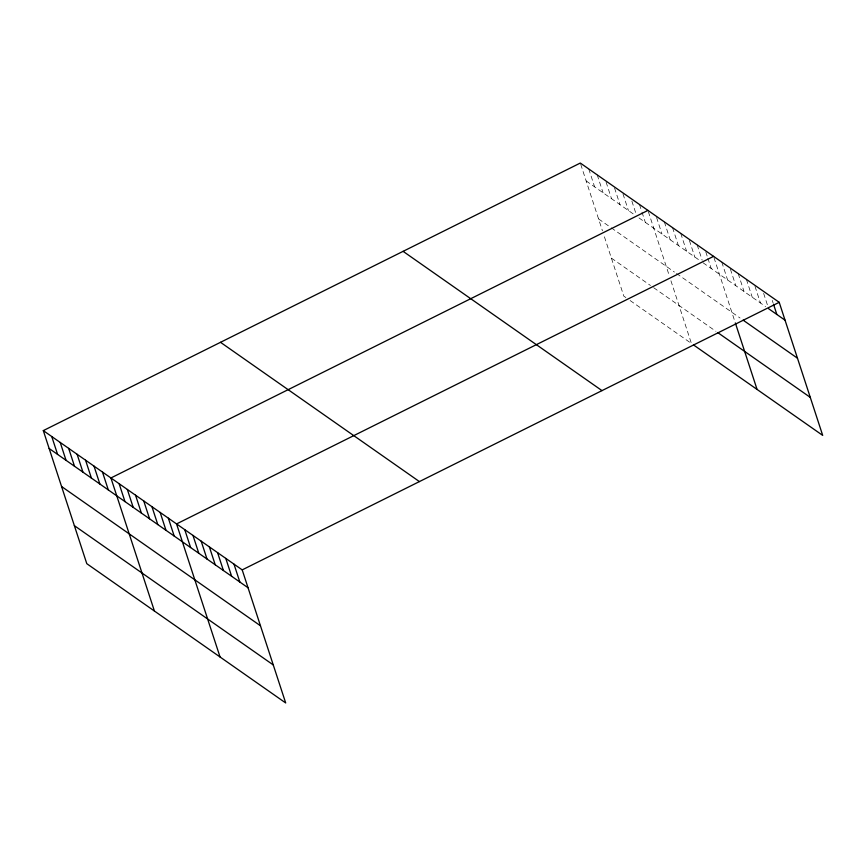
<?xml version="1.0" encoding="UTF-8"?>
<svg xmlns="http://www.w3.org/2000/svg" width="866" height="866" viewBox="0 0 866 866"><rect width="100%" height="100%" fill="white"/><g stroke="black" fill="none" stroke-linecap="round" stroke-linejoin="round"><path stroke-width="0.65" stroke-dasharray="4.33 3.25" d="M586.152 180.929L635.817 215.71M638.989 217.929L699.934 260.601M703.008 262.755L765.566 306.564M598.579 218.936L610.205 227.076M611.255 227.823L674.408 272.043M676.465 273.472L740.04 317.995M611.374 258.1L650.474 285.477M653.646 287.696L715.922 331.31M625.912 297.59L623.801 296.118L603.624 234.372M630.145 300.556L691.425 343.466L670.468 279.35M772.255 300.415L773.089 302.97M763.639 293.39L767.395 304.886M755.011 286.365L760.435 302.97M746.395 279.339L752.229 297.222M738.189 273.602L744.035 291.474M730.395 269.131L735.829 285.737M721.779 262.106L727.624 279.989M713.985 257.646L734.942 321.751M705.79 251.898L707.457 257.007M707.868 258.284L711.213 268.503M697.162 244.872L702.174 260.201M689.379 240.402L694.803 257.007M680.752 233.387L686.597 251.259M672.546 227.639L678.392 245.522M664.341 221.891L670.187 239.774M656.558 217.431L661.981 234.026M648.353 211.683L669.31 275.789M639.487 204.484L641.565 210.871M641.987 212.148L645.332 222.367M631.866 201.118L636.045 213.891M622.99 193.919L628.424 210.525M614.546 188.009L619.969 204.603M606.092 182.087L611.515 198.693M597.215 174.889L603.061 192.772M588.761 168.967L594.606 186.85M580.729 164.324L602.455 230.811"/><path stroke-width="1.3" d="M43.3 430.608L242.199 569.882L285.693 702.954L86.795 563.679L43.3 430.608L580.307 163.046L779.205 302.321L822.7 435.392L693.482 344.906M647.941 210.406L110.924 477.967L154.419 611.028M713.573 256.368L176.556 523.93L220.051 656.991M242.199 569.882L779.205 302.321M768.64 308.718L785.051 320.204M743.125 320.149L797.478 358.21M717.979 332.75L810.273 397.375M403.101 251.346L601.989 390.62M220.516 342.319L419.415 481.593M49.145 448.491L248.044 587.765M61.573 486.508L260.46 625.772M74.368 525.662L273.266 664.936M773.511 304.237L776.845 314.455M735.331 322.931L757.068 389.429M233.993 564.145L239.839 582.017M225.788 558.397L231.633 576.28M217.583 552.649L223.428 570.532M209.377 546.911L215.223 564.784M201.172 541.163L207.017 559.046M192.966 535.415L198.812 553.298M184.761 529.667L190.607 547.55M168.361 518.182L174.196 536.065M160.156 512.434L165.991 530.317M151.951 506.686L157.796 524.569M143.745 500.949L149.591 518.821M135.54 495.2L141.385 513.083M127.334 489.452L133.18 507.335M119.129 483.715L124.975 501.587M102.469 472.046L108.315 489.929M94.015 466.125L99.861 484.007M85.561 460.203L91.406 478.086M77.117 454.293L82.952 472.165M68.663 448.371L74.508 466.254M60.209 442.45L66.054 460.333M51.754 436.529L57.6 454.412"/></g></svg>
